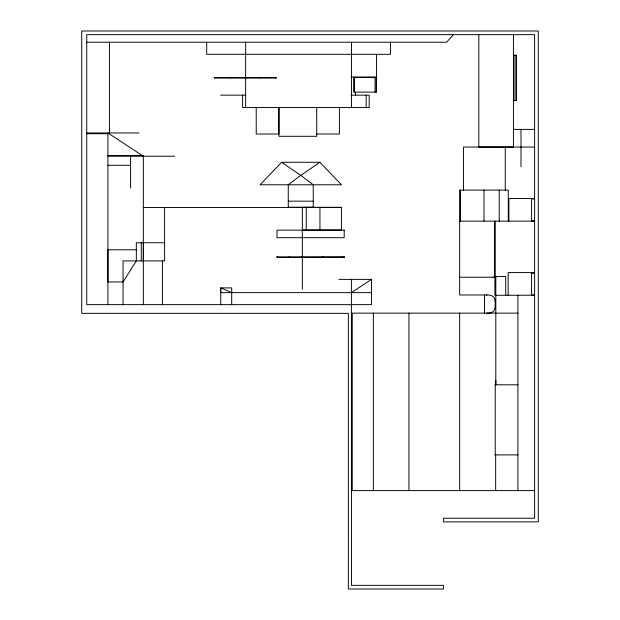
<?xml version="1.0" encoding="UTF-8"?>
<svg xmlns="http://www.w3.org/2000/svg" width="620" height="620" viewBox="0 0 620 620"><rect width="100%" height="100%" fill="white"/><g stroke="black" fill="none" stroke-linecap="round" stroke-linejoin="round"><path stroke-width="0.93" d="M141.259 260.896L141.259 242.753M143.336 260.896L143.336 242.753M162.432 304.645L162.432 260.896M164.587 207.468L164.587 260.896L123.039 260.896L123.039 304.645M351.393 279.38L351.447 585.35L443.416 585.35L443.416 589L348.355 589L348.355 313.325L81.716 313.325L81.716 31L538.284 31L538.284 521.87L443.416 521.87L443.416 518.219L534.618 518.219L534.618 34.658L86.738 34.658L86.738 304.645L371.488 304.645L371.488 279.38L338.815 279.38M484.011 221.146L484.011 190.115M495.799 380.324L495.799 384.803L495.799 276.551M495.179 304.513L495.132 306.745A4.565 0.977 89.7 0 1 494.962 308.078M494.993 308.187C494.768 312.333 490.017 313.333 486.646 313.131M276.195 77.849L276.109 77.95M277.256 256.796L276.621 256.99L344.193 256.68L344.193 257.44L344.193 256.68M453.406 34.658L446.617 42.222L86.738 42.222M281.596 162.269L260.067 184.775L341.45 184.783L319.897 162.269L281.596 162.269L300.754 175.367L313.255 184.783L313.255 207.468L341.45 207.468M275.613 77.376L276.257 77.647L214.256 77.609L214.629 78.019L276.024 77.996L275.613 77.911M277.256 257.331L344.193 257.44M319.897 162.269L300.754 175.367L288.261 184.783L288.261 207.468M351.393 292.632L371.488 279.38M214.698 78.019L214.698 77.275M516.468 55.273L513.445 55.273L514.05 55.273L514.05 100.642L513.445 100.642L516.468 100.642L516.468 55.273L515.863 55.273L515.863 100.642M350.951 77.004L376.456 77.004L376.456 54.32M220.681 95.154L245.636 95.154M350.951 95.154L369.195 95.154L369.195 107.555L242.614 107.555L242.614 95.154M513.445 129.41L534.618 129.41M86.738 132.959L138.919 132.959M86.738 133.719L107.911 133.719M316.719 134.021L339.419 134.021L339.419 107.555M534.618 147.041L463.551 147.041L463.551 190.115M107.911 155.465L143.336 155.465L143.336 304.645M107.911 156.217L174.522 156.217M107.911 165.292L130.595 165.292M534.618 198.462L508.904 198.462L508.904 221.169M534.618 198.617L531.588 198.617L531.588 221.014L534.618 221.014M531.588 198.795L534.618 198.795M288.261 201.167L313.255 201.167M288.261 207.212L313.255 207.212M143.336 207.468L302.684 207.468M531.588 220.836L534.618 220.836M459.645 221.146L534.618 221.169M302.351 230.02L341.45 230.02L341.45 207.312L302.351 207.312L302.351 230.555M164.587 242.753L136.33 242.753L136.33 260.896L123.039 281.961L107.911 281.961L107.911 249.798L136.33 249.798M534.618 272.583L508.152 272.583L508.152 295.283M534.618 272.823L531.588 272.823L531.588 295.221M531.588 273.002L534.618 273.002M495.582 276.551L505.719 276.551L505.719 295.267M459.645 277.233L495.806 277.233M493.016 277.233L494.892 277.233L494.892 221.146L494.892 295.267M371.488 292.632L220.728 292.632L220.728 287.897L231.694 287.897L231.694 304.645M495.024 300.134C494.907 295.802 489.978 294.717 486.514 294.981L459.645 294.981L459.645 190.115L508.284 190.115L508.284 221.146M531.588 295.043L534.618 295.043M495.799 295.267L534.618 295.221M495.651 313.131L352.269 313.131L352.269 490.606L534.618 490.606M517.902 313.131L495.326 313.131M495.024 384.803L517.902 384.803M495.024 454.902L517.902 454.902M486.514 294.981L487.041 295.004M231.694 292.632L220.728 287.897L220.728 304.645M143.336 156.217L107.911 132.959L107.911 304.645M495.132 301.258L495.179 303.498M256.215 107.57L256.231 134.036L278.93 134.021L278.915 107.555L278.923 136.299L316.735 136.299L316.719 107.555M521.001 129.41L521.001 166.702M517.902 295.267L517.902 490.606M513.445 34.658L513.445 147.049L478.811 147.041L478.811 34.658M505.261 147.041L505.261 190.356M499.216 190.115L499.216 221.146M495.659 454.902L495.659 490.598M495.233 384.803L495.233 454.902M484.53 295.112L484.53 304.002M484.53 304.195L484.53 313.007M460.42 190.115L460.42 221.146M459.645 313.131L459.645 490.598M408.944 313.131L408.944 490.598M390.445 42.222L390.445 54.32L206.692 54.32L206.692 42.222M376.27 77.454L376.27 92.124M375.061 77.454L375.061 92.124M373.356 313.131L373.356 490.606M366.172 95.154L366.172 107.555M355.539 92.287L355.539 95.154M354.291 77.454L354.291 92.124M351.501 42.222L351.501 107.555M319.951 207.468L319.951 230.152M306.241 207.468L306.241 230.152M302.351 236.925L302.351 289.253M302.304 230.144L302.304 237.708M245.636 42.222L245.636 107.555M130.595 156.217L130.595 187.976M109.422 42.222L109.422 132.959M495.047 300.065A4.518 1.039 -89.2 0 1 495.163 301.212M229.756 77.616L230.508 77.702L229.764 77.562M245.256 77.616L246.008 77.702L245.264 77.562M260.385 77.616L261.136 77.702L260.392 77.562M289.269 257.037L290.021 257.114L289.276 256.982M301.925 257.037L302.676 257.114L301.932 256.982M322.873 257.037L323.625 257.114L322.881 256.982M376.387 77.454L353.834 77.454L353.834 92.124L376.387 92.124L376.387 77.454M344.193 230.144L276.993 230.144L276.993 237.708L344.193 237.708L344.193 230.144"/></g></svg>
